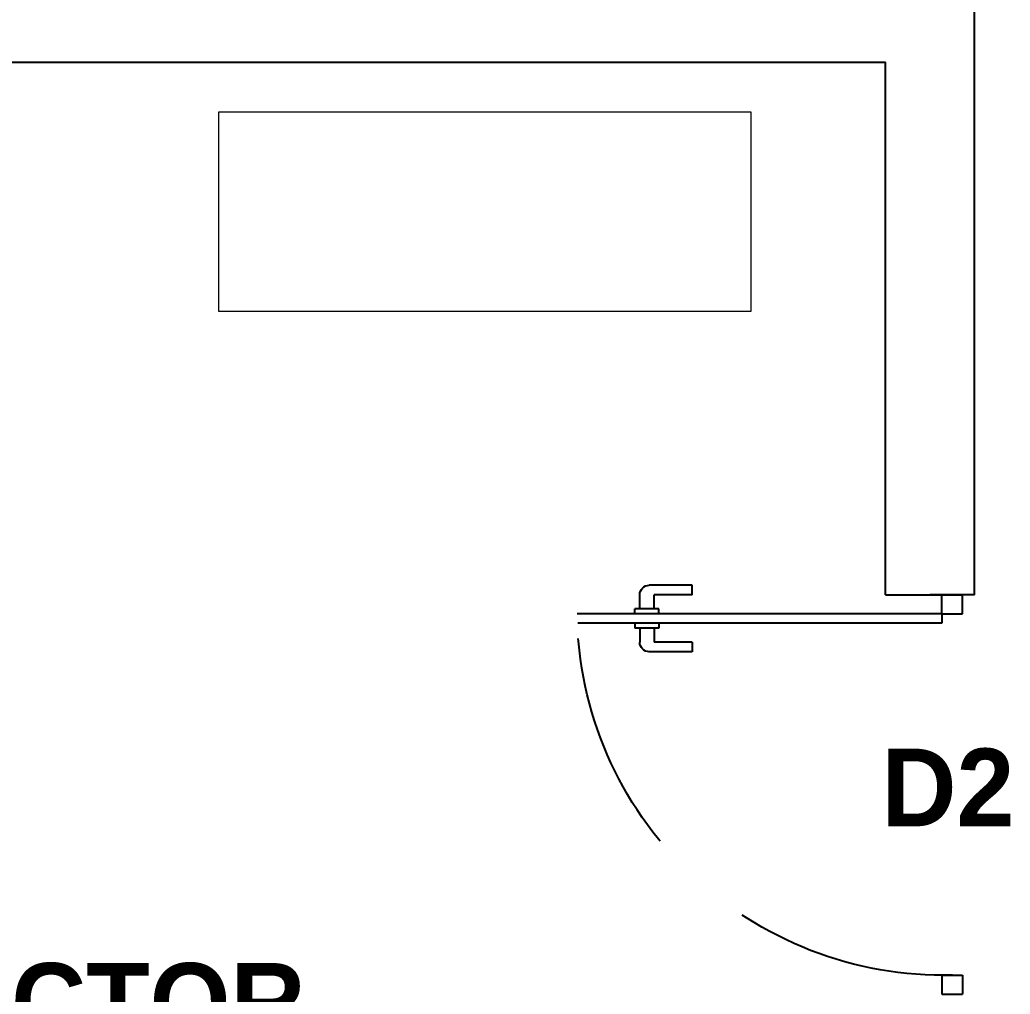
# Model space of a CAD drawing. Header units: inches. Extents: x 484217 to 497210, y -26946 to -21493.
# Drawn here: x 484606.6 to 484707, y -23775.2 to -23676.4 of the extents above; entities that cross this region are included whole.
import ezdxf

# ---------------------------------------------------------------- set-up
doc = ezdxf.new("R2010")
doc.units = ezdxf.units.IN
doc.header["$LTSCALE"] = 20
doc.header["$MEASUREMENT"] = 0
doc.linetypes.add('DASHED', pattern=[0.75, 0.5, -0.25])
doc.linetypes.add('TRATTEGGIATA2', pattern=[9.525, 6.35, -3.175])
doc.layers.add('A-furniture', color=50, linetype='Continuous', lineweight=9)
doc.layers.add('I-ANNO-TEXT', color=7, linetype='Continuous', lineweight=18)
for name, color, linetype in [('GLAZING', 4, 'Continuous'), ('I-FURN', 4, 'Continuous'), ('I-WALL-IN', 3, 'Continuous')]:
    doc.layers.add(name, color=color, linetype=linetype)
doc.styles.add('MICRO', font='')
doc.styles.get('MICRO').set_extended_font_data('MicrogrammaSSi', bold=True)

# ---------------------------------------------------------------- blocks, each defined once
blk = doc.blocks.new('glass doors- 900')
for p, q in [((387080.9, -15045.5), (387080.9, -14224.6)), ((387102.3, -15045.5), (387102.3, -14226.3)), ((387080.9, -14354.8), (387070.1, -14354.8)), ((387070.1, -14408.4), (387070.1, -14354.8)), ((387102.3, -14354.8), (387113, -14354.8)), ((387113, -14408.4), (387113, -14354.8)), ((387070.1, -14365.5), (387038, -14365.5)), ((387113, -14365.5), (387145.1, -14365.5)), ((387016.6, -14483.4), (387016.6, -14387)), ((387038, -14483.4), (387038, -14397.7)), ((387070.1, -14397.7), (387038, -14397.7)), ((387113, -14397.7), (387145.1, -14397.7)), ((387145.1, -14483.4), (387145.1, -14397.7)), ((387166.6, -14483.4), (387166.6, -14387)), ((387080.9, -14408.4), (387070.1, -14408.4)), ((387102.3, -14408.4), (387113, -14408.4)), ((387038, -14483.4), (387016.6, -14483.4)), ((387145.1, -14483.4), (387166.6, -14483.4)), ((387038, -15045.5), (387038, -15092.6)), ((387080.9, -15045.5), (387038, -15045.5)), ((387080.9, -15045.5), (387080.9, -15092.6)), ((387080.9, -15045.5), (387080.9, -15092.6)), ((387080.9, -15045.5), (387102.3, -15045.5)), ((387895.1, -15045.5), (387895.1, -15092.6)), ((387895.1, -15045.5), (387895.1, -15092.6)), ((387895.1, -15045.5), (387895.1, -15045.5)), ((387895.1, -15045.5), (387938, -15045.5)), ((387938, -15045.5), (387938, -15092.6)), ((387080.9, -15092.6), (387038, -15092.6)), ((387895.1, -15092.6), (387938, -15092.6))]:
    blk.add_line(p, q)
at = {"linetype": 'DASHED', "ltscale": 50}
blk.add_arc((387070.1, -15049.8), 825.3, 358.6028, 89.255, dxfattribs=at)
for centre, start, end in [((387038, -14387), 90, 180), ((387145.1, -14387), 0, 90)]:
    blk.add_arc(centre, 21.4, start, end)
blk = doc.blocks.new('A$C756F409C')
at = {"layer": 'A-furniture'}
blk.add_lwpolyline([(0, -0.448), (1.2, -0.448), (1.2, 0), (0, 0)], close=True, dxfattribs=at)

msp = doc.modelspace()

# ---------------------------------------------------------------- linework, layer by layer
at = {"layer": 'I-WALL-IN'}
for p, q in [((484506.2, -23680.72, 6.93), (484694.35, -23680.72, 6.93)), ((484694.35, -23734.72, 6.93), (484700.04, -23734.72, 6.93)), ((484703.35, -23734.72, 6.93), (484698.85, -23734.72, 6.93))]:
    msp.add_line(p, q, dxfattribs=at)
at = {"layer": 'I-WALL-IN', "elevation": 6.93}
for points in [[(484703.35, -23734.72), (484703.35, -23671.72)], [(484694.35, -23734.72), (484694.35, -23680.72)]]:
    msp.add_lwpolyline(points, dxfattribs=at)

# ---------------------------------------------------------------- block references
at = {"layer": 'GLAZING', "xscale": -0.04499999998952262, "yscale": 0.04499999998952262, "zscale": 0.04499999999999744, "rotation": 90}
msp.add_blockref('glass doors- 900', (484022.99, -6318.01, 6.93), dxfattribs=at)
at = {"layer": 'I-FURN', "linetype": 'TRATTEGGIATA2', "xscale": 45, "yscale": 45, "zscale": 45, "rotation": 180.0000002246825}
msp.add_blockref('A$C756F409C', (484680.74, -23705.96, -0.23), dxfattribs=at)

# ---------------------------------------------------------------- texts
at = {"layer": 'I-ANNO-TEXT', "char_height": 7.875, "attachment_point": 1, "style": 'MICRO'}
for s, insert in [('{\\fBahnschrift Light|b1|i0|c0|p34;D2}', (484693.94, -23750.32, 6.93)), ('{\\fBahnschrift Light|b1|i0|c0|p34;DIRECTOR  }', (484580.58, -23772.06, 6.93))]:
    msp.add_mtext_dynamic_manual_height_columns(s, width=7.4099, gutter_width=1.5, heights=[0], dxfattribs=dict(at, insert=insert))

doc.saveas('drawing.dxf')
